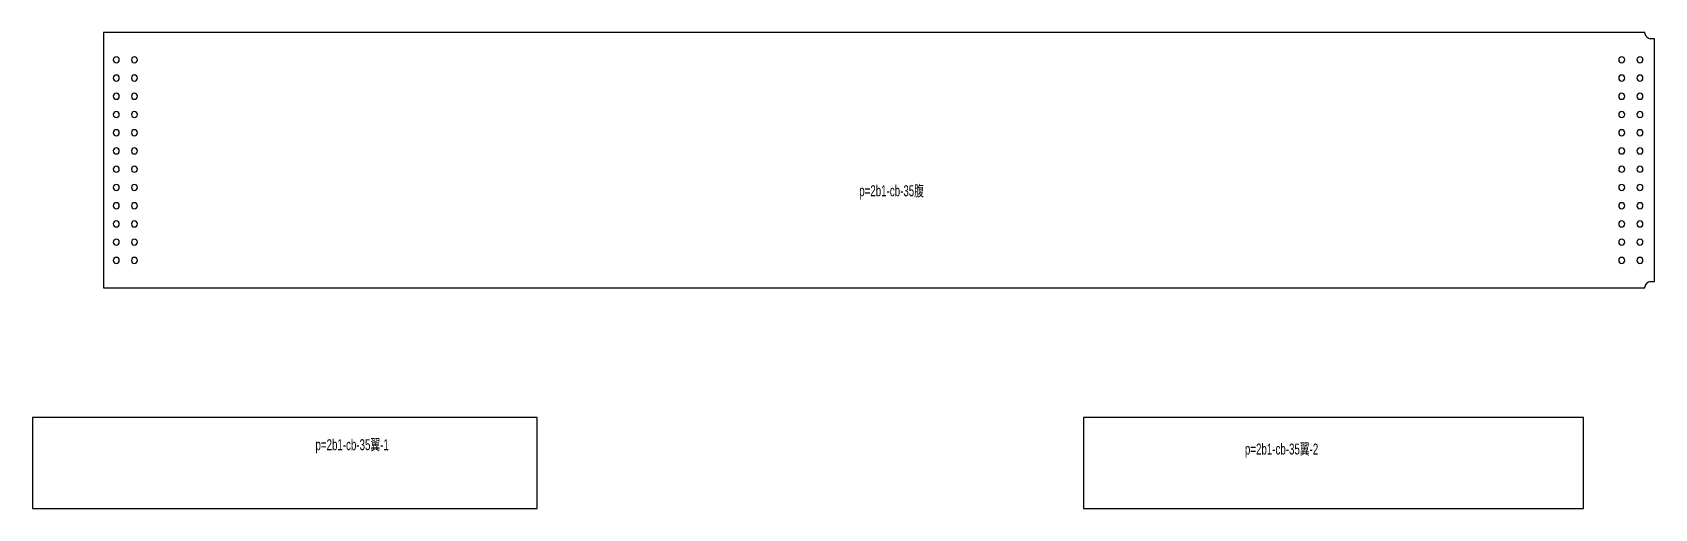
# Model space of a CAD drawing. Header units: millimetres. Extents: x 314 to 9219, y 305 to 2916.
import ezdxf

# ---------------------------------------------------------------- set-up
doc = ezdxf.new("R2010")
doc.units = ezdxf.units.MM
doc.layers.add('PartMark', color=3, linetype='Continuous', lineweight=0)
doc.styles.add('romsim', font='ARIAL.TTF')

msp = doc.modelspace()

# ---------------------------------------------------------------- linework, layer by layer
at = {"color": 7}
for p, q in [((6474.2, 2916.3), (703.6, 2916.3)), ((703.6, 2916.3), (703.6, 1516.3)), ((9165.6, 2916.3), (6474.2, 2916.3)), ((9166, 2910.8), (9165.6, 2916.3)), ((9200.6, 2881.3), (9195.1, 2881.8)), ((9218.6, 2881.3), (9200.6, 2881.3)), ((9218.6, 1551.3), (9218.6, 2881.3)), ((703.6, 1516.3), (6474.2, 1516.3)), ((6474.2, 1516.3), (9165.6, 1516.3)), ((9166, 1521), (9165.6, 1521.3)), ((9165.6, 1521.3), (9166, 1521.3)), ((9165.6, 1516.3), (9166, 1521)), ((9166, 1521.3), (9166, 1521.8)), ((9195.1, 1550.9), (9200.6, 1551.3)), ((9200.6, 1551.3), (9218.6, 1551.3)), ((313.6, 805.2), (313.6, 305.2)), ((3084.2, 805.2), (313.6, 805.2)), ((3084.2, 305.2), (3084.2, 805.2)), ((6084.2, 805.2), (6084.2, 305.2)), ((8828.6, 805.2), (6084.2, 805.2)), ((8828.6, 305.2), (8828.6, 805.2)), ((313.6, 305.2), (3084.2, 305.2)), ((6084.2, 305.2), (8828.6, 305.2))]:
    msp.add_line(p, q, dxfattribs=at)
for centre, radius, start, end in [((9200.6, 2916.3), 35, 189, 261), ((773.6, 2766.3), 16.5, 0, 180), ((773.6, 2766.3), 16.5, 180, 0), ((873.6, 2766.3), 16.5, 0, 180), ((873.6, 2766.3), 16.5, 180, 0), ((9038.6, 2766.3), 16.5, 0, 180), ((9038.6, 2766.3), 16.5, 180, 0), ((9138.6, 2766.3), 16.5, 0, 180), ((9138.6, 2766.3), 16.5, 180, 0), ((773.6, 2666.3), 16.5, 0, 180), ((873.6, 2666.3), 16.5, 0, 180), ((9038.6, 2666.3), 16.5, 0, 180), ((9138.6, 2666.3), 16.5, 0, 180), ((773.6, 2666.3), 16.5, 180, 0), ((773.6, 2566.3), 16.5, 0, 180), ((873.6, 2666.3), 16.5, 180, 0), ((873.6, 2566.3), 16.5, 0, 180), ((9038.6, 2666.3), 16.5, 180, 0), ((9038.6, 2566.3), 16.5, 0, 180), ((9138.6, 2666.3), 16.5, 180, 0), ((9138.6, 2566.3), 16.5, 0, 180), ((773.6, 2566.3), 16.5, 180, 0), ((873.6, 2566.3), 16.5, 180, 0), ((9038.6, 2566.3), 16.5, 180, 0), ((9138.6, 2566.3), 16.5, 180, 0), ((773.6, 2466.3), 16.5, 0, 180), ((773.6, 2466.3), 16.5, 180, 0), ((873.6, 2466.3), 16.5, 0, 180), ((873.6, 2466.3), 16.5, 180, 0), ((9038.6, 2466.3), 16.5, 0, 180), ((9038.6, 2466.3), 16.5, 180, 0), ((9138.6, 2466.3), 16.5, 0, 180), ((9138.6, 2466.3), 16.5, 180, 0), ((773.6, 2366.3), 16.5, 0, 180), ((773.6, 2366.3), 16.5, 180, 0), ((873.6, 2366.3), 16.5, 0, 180), ((873.6, 2366.3), 16.5, 180, 0), ((9038.6, 2366.3), 16.5, 0, 180), ((9038.6, 2366.3), 16.5, 180, 0), ((9138.6, 2366.3), 16.5, 0, 180), ((9138.6, 2366.3), 16.5, 180, 0), ((773.6, 2266.3), 16.5, 0, 180), ((773.6, 2266.3), 16.5, 180, 0), ((873.6, 2266.3), 16.5, 0, 180), ((873.6, 2266.3), 16.5, 180, 0), ((9038.6, 2266.3), 16.5, 0, 180), ((9038.6, 2266.3), 16.5, 180, 0), ((9138.6, 2266.3), 16.5, 0, 180), ((9138.6, 2266.3), 16.5, 180, 0), ((773.6, 2166.3), 16.5, 0, 180), ((773.6, 2166.3), 16.5, 180, 0), ((873.6, 2166.3), 16.5, 0, 180), ((873.6, 2166.3), 16.5, 180, 0), ((9038.6, 2166.3), 16.5, 0, 180), ((9038.6, 2166.3), 16.5, 180, 0), ((9138.6, 2166.3), 16.5, 0, 180), ((9138.6, 2166.3), 16.5, 180, 0), ((773.6, 2066.3), 16.5, 0, 180), ((773.6, 2066.3), 16.5, 180, 0), ((873.6, 2066.3), 16.5, 0, 180), ((873.6, 2066.3), 16.5, 180, 0), ((9038.6, 2066.3), 16.5, 0, 180), ((9038.6, 2066.3), 16.5, 180, 0), ((9138.6, 2066.3), 16.5, 0, 180), ((9138.6, 2066.3), 16.5, 180, 0), ((773.6, 1966.3), 16.5, 0, 180), ((773.6, 1966.3), 16.5, 180, 0), ((873.6, 1966.3), 16.5, 0, 180), ((873.6, 1966.3), 16.5, 180, 0), ((9038.6, 1966.3), 16.5, 0, 180), ((9038.6, 1966.3), 16.5, 180, 0), ((9138.6, 1966.3), 16.5, 0, 180), ((9138.6, 1966.3), 16.5, 180, 0), ((773.6, 1866.3), 16.5, 0, 180), ((873.6, 1866.3), 16.5, 0, 180), ((9038.6, 1866.3), 16.5, 0, 180), ((9138.6, 1866.3), 16.5, 0, 180), ((773.6, 1866.3), 16.5, 180, 0), ((773.6, 1766.3), 16.5, 0, 180), ((873.6, 1866.3), 16.5, 180, 0), ((873.6, 1766.3), 16.5, 0, 180), ((9038.6, 1866.3), 16.5, 180, 0), ((9038.6, 1766.3), 16.5, 0, 180), ((9138.6, 1866.3), 16.5, 180, 0), ((9138.6, 1766.3), 16.5, 0, 180), ((773.6, 1766.3), 16.5, 180, 0), ((873.6, 1766.3), 16.5, 180, 0), ((9038.6, 1766.3), 16.5, 180, 0), ((9138.6, 1766.3), 16.5, 180, 0), ((773.6, 1666.3), 16.5, 0, 180), ((773.6, 1666.3), 16.5, 180, 0), ((873.6, 1666.3), 16.5, 0, 180), ((873.6, 1666.3), 16.5, 180, 0), ((9038.6, 1666.3), 16.5, 0, 180), ((9038.6, 1666.3), 16.5, 180, 0), ((9138.6, 1666.3), 16.5, 0, 180), ((9138.6, 1666.3), 16.5, 180, 0), ((9200.6, 1516.3), 35, 99, 171)]:
    msp.add_arc(centre, radius, start, end, dxfattribs=at)

# ---------------------------------------------------------------- texts
at = {"layer": 'PartMark', "color": 7, "style": 'romsim', "width": 0.6375}
for s, p in [('p=2b1-cb-35腹', (4852.5, 2018.2)), ('p=2b1-cb-35翼-1', (1867.5, 625.3)), ('p=2b1-cb-35翼-2', (6969.8, 601.4))]:
    msp.add_text(s, height=60, dxfattribs=at).set_placement(p)

doc.saveas('drawing.dxf')
